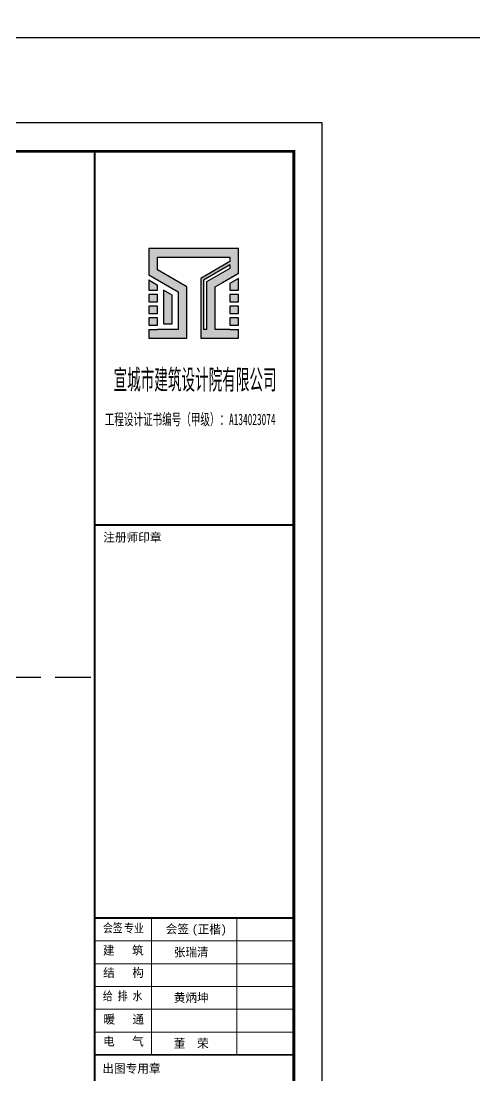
# Model space of a CAD drawing. Extents: x 8243024 to 8945023, y 669070 to 951310.
# Drawn here: x 8502061 to 8518005, y 695020 to 732040 of the extents above; entities that cross this region are included whole.
import ezdxf
from ezdxf.enums import TextEntityAlignment as Align

# ---------------------------------------------------------------- set-up
doc = ezdxf.new("R2010")
doc.units = 0
doc.header["$LTSCALE"] = 1000
doc.linetypes.add('DASH', pattern=[0.35, 0.25, -0.1])
doc.layers.get('0').update_dxf_attribs({"linetype": 'CONTINUOUS'})
for name, color, linetype in [('BZ_标准图框', 7, 'CONTINUOUS'), ('PUB_TITLE', 255, 'CONTINUOUS'), ('S_CL', 2, 'CONTINUOUS'), ('TK(图框线)', 45, 'CONTINUOUS')]:
    doc.layers.add(name, color=color, linetype=linetype)
doc.styles.add('HT', font='simhei.ttf')

# ---------------------------------------------------------------- blocks, each defined once
blk = doc.blocks.new('KK1')
h = blk.add_hatch(color=1)
h.paths.add_polyline_path([(129429, 94698), (126278, 94698), (126278, 93772), (127302, 93181), (127302, 91854), (126585, 91854), (126278, 91854), (126278, 91547), (127609, 91547), (127609, 93358), (126585, 93949), (126585, 94391), (129122, 94391), (129122, 94237), (128098, 93646), (128098, 91547), (129429, 91547), (129429, 91854), (129122, 91854), (128610, 91854), (128610, 93350), (129429, 93823)])
h.paths.add_polyline_path([(129122, 94001), (128303, 93528), (128303, 91854), (128201, 91854), (128201, 93587), (129122, 94119)], flags=16)
h = blk.add_hatch(color=1)
h.paths.add_polyline_path([(129429, 93646), (129122, 93469), (129122, 93236), (129429, 93236)])
h.paths.add_polyline_path([(129122, 93083), (129122, 92827), (129429, 92827), (129429, 93083)])
h.paths.add_polyline_path([(129122, 92673), (129122, 92417), (129429, 92417), (129429, 92673)])
h.paths.add_polyline_path([(129429, 92008), (129429, 92264), (129122, 92264), (129122, 92008)])
h.paths.add_polyline_path([(127097, 93063), (126790, 93240), (126790, 92059), (127097, 92059)])
h.paths.add_polyline_path([(126278, 93595), (126278, 93236), (126585, 93236), (126585, 93417)])
h.paths.add_polyline_path([(126278, 93083), (126278, 92827), (126585, 92827), (126585, 93083)])
h.paths.add_polyline_path([(126585, 92417), (126585, 92673), (126278, 92673), (126278, 92417)])
h.paths.add_polyline_path([(126585, 92264), (126278, 92264), (126278, 92008), (126585, 92008)])
for points in [[(128610, 91854), (128610, 93350), (129429, 93823), (129429, 94698), (126278, 94698), (126278, 93772), (127302, 93181), (127302, 91854), (126585, 91854)], [(126278, 91854), (126278, 91547), (127609, 91547), (127609, 93358), (126585, 93949), (126585, 94391), (129122, 94391), (129122, 94237), (128098, 93646), (128098, 91547), (129429, 91547), (129429, 91854)], [(129122, 94119), (128201, 93587), (128201, 91854)], [(129122, 94119), (129122, 94001)], [(129122, 94001), (128303, 93528), (128303, 91854)], [(129429, 93823), (128859, 93494)], [(126278, 93595), (126278, 93236), (126585, 93236), (126585, 93417)], [(126278, 93595), (126585, 93417)], [(129122, 93469), (129122, 93236), (129429, 93236), (129429, 93646)], [(129429, 93646), (129122, 93469)], [(126278, 91854), (126585, 91854)], [(128303, 91854), (128201, 91854)], [(129122, 91854), (128610, 91854)], [(129122, 91854), (129429, 91854)]]:
    blk.add_lwpolyline(points)
for points in [[(126278, 93083), (126278, 92827), (126585, 92827), (126585, 93083)], [(127097, 93063), (126790, 93240), (126790, 92059), (127097, 92059)], [(129122, 93083), (129122, 92827), (129429, 92827), (129429, 93083)], [(126278, 92673), (126278, 92417), (126585, 92417), (126585, 92673)], [(129122, 92673), (129122, 92417), (129429, 92417), (129429, 92673)], [(126278, 92264), (126278, 92008), (126585, 92008), (126585, 92264)], [(129122, 92264), (129122, 92008), (129429, 92008), (129429, 92264)]]:
    blk.add_lwpolyline(points, close=True)
at = {"layer": 'BZ_标准图框'}
for points, const_width in [([(124370, 40709), (124370, 98109)], 70), ([(124370, 84998), (131370, 84998)], 70), ([(124370, 71198), (131370, 71198)], 70), ([(126370, 71198), (126370, 66398)], 35), ([(129370, 71198), (129370, 66398)], 35), ([(131370, 70398), (124370, 70398)], 35), ([(131370, 69598), (124370, 69598)], 35), ([(131370, 68798), (124370, 68798)], 35), ([(131370, 67998), (124370, 67998)], 35), ([(131370, 67198), (124370, 67198)], 35), ([(131370, 66398), (124370, 66398)], 50)]:
    blk.add_lwpolyline(points, dxfattribs=dict(at, const_width=const_width))
at = {"layer": 'BZ_标准图框', "style": 'HT', "width": 0.5}
blk.add_text('宣城市建筑设计院有限公司', height=700, dxfattribs=at).set_placement((127900, 89748), align=Align.CENTER)
at = {"layer": 'BZ_标准图框', "style": 'HT'}
for s, height, width, p in [('工程设计证书编号（甲级）：A134023074', 400, 0.6, (124727, 88502)), ('会签', 300, 0.85, (124664, 70702)), ('专业', 300, 0.85, (125407, 70693)), ('给 排 水', 300, 0.85, (124659, 68311))]:
    blk.add_text(s, height=height, dxfattribs=dict(at, width=width)).set_placement(p)
for s, p in [('注册师印章', (124675, 84409)), ('会签', (126867, 70664)), ('(正楷)', (127788, 70654)), ('建   筑', (124664, 69914)), ('结   构', (124669, 69129)), ('暖   通', (124678, 67495)), ('电   气', (124668, 66721)), ('出图专用章', (124642, 65766))]:
    blk.add_text(s, height=300, dxfattribs=at).set_placement(p)
at = {"layer": 'TK(图框线)', "style": 'HT'}
for s, p in [('张瑞清', (127152, 69851)), ('黄炳坤', (127152, 68251)), ('董  荣', (127152, 66651))]:
    blk.add_text(s, height=300, dxfattribs=at).set_placement(p)

msp = doc.modelspace()

# ---------------------------------------------------------------- linework, layer by layer
at = {"linetype": 'DASH', "ltscale": 5}
msp.add_line((8484010.1, 709009.9), (8504643.6, 709009.9), dxfattribs=at)
at = {"layer": 'PUB_TITLE'}
for points in [[(8428543.6, 731469.7), (8579983.6, 731469.7), (8579983.6, 802749.7), (8428543.6, 802749.7)], [(8428543.6, 669069.7), (8512643.6, 669069.7), (8512643.6, 728469.7), (8428543.6, 728469.7)]]:
    msp.add_lwpolyline(points, close=True, dxfattribs=at)
at = {"layer": 'PUB_TITLE', "const_width": 100}
msp.add_lwpolyline([(8431043.6, 670069.7), (8511643.6, 670069.7), (8511643.6, 727469.7), (8431043.6, 727469.7)], close=True, dxfattribs=at)

# ---------------------------------------------------------------- block references
at = {"layer": 'S_CL'}
msp.add_blockref('KK1', (8380273.5, 629360.7), dxfattribs=at)

doc.saveas('drawing.dxf')
